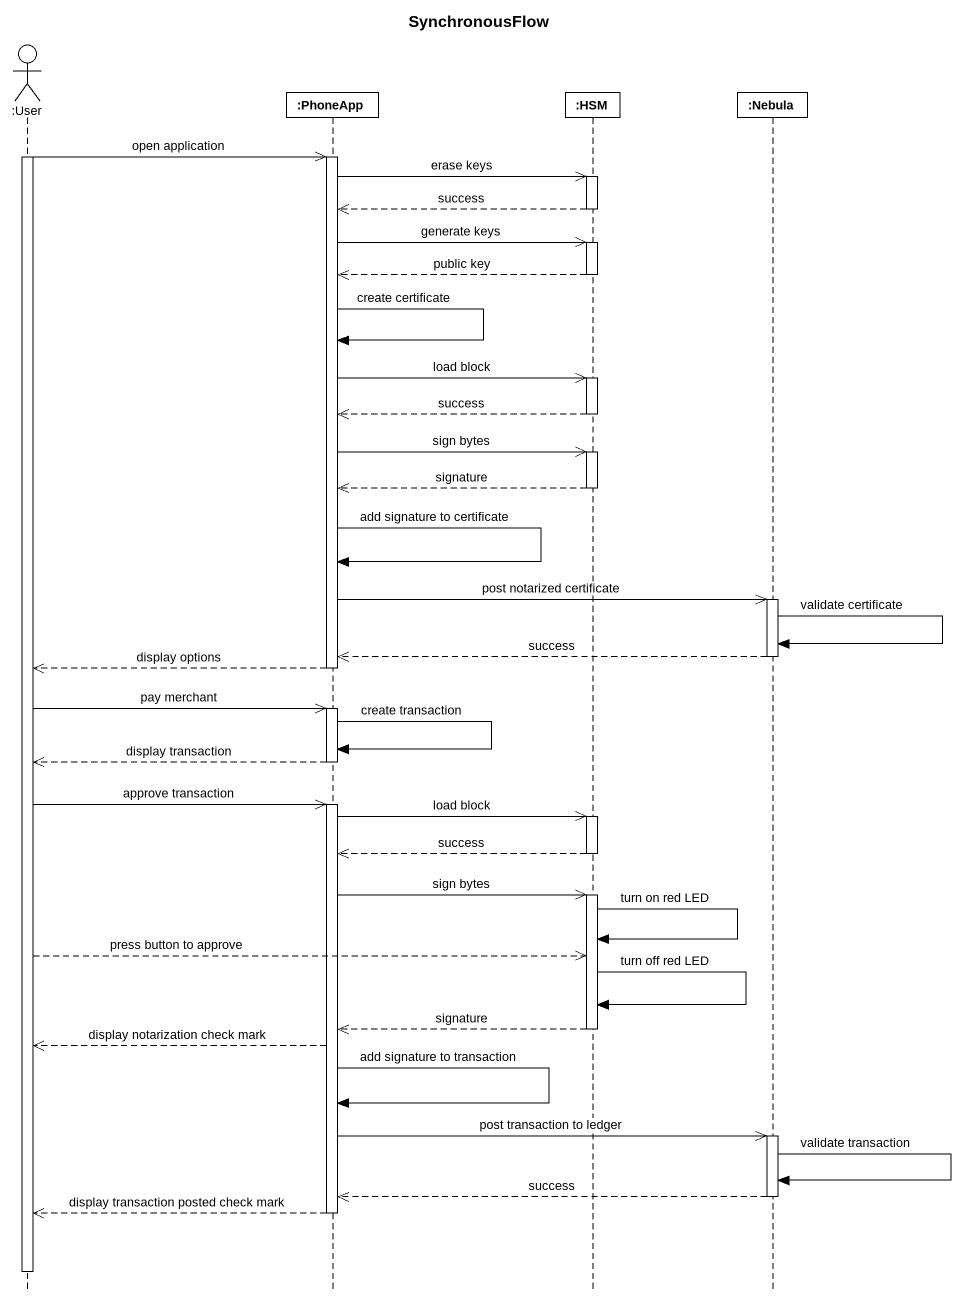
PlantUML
@startuml
title SynchronousFlow
hide footbox
actor ":User" as User
participant ":PhoneApp" as PhoneApp
participant ":HSM" as HSM
participant ":Nebula" as Nebula

activate User
User ->> PhoneApp : open application
activate PhoneApp
PhoneApp ->> HSM : erase keys
activate HSM
HSM -->> PhoneApp : success
deactivate HSM
PhoneApp ->> HSM : generate keys
activate HSM
HSM -->> PhoneApp : public key
deactivate HSM
PhoneApp -> PhoneApp : create certificate
PhoneApp ->> HSM : load block
activate HSM
HSM -->> PhoneApp : success
deactivate HSM
PhoneApp ->> HSM : sign bytes
activate HSM
HSM -->> PhoneApp : signature
deactivate HSM
PhoneApp -> PhoneApp : add signature to certificate
PhoneApp ->> Nebula : post notarized certificate
activate Nebula
Nebula -> Nebula : validate certificate
Nebula -->> PhoneApp : success
deactivate Nebula
PhoneApp -->> User : display options
deactivate PhoneApp
User ->> PhoneApp : pay merchant
activate PhoneApp
PhoneApp -> PhoneApp : create transaction
PhoneApp -->> User : display transaction
deactivate PhoneApp
User ->> PhoneApp : approve transaction
activate PhoneApp
PhoneApp ->> HSM : load block
activate HSM
HSM -->> PhoneApp : success
deactivate HSM
PhoneApp ->> HSM : sign bytes
activate HSM
HSM -> HSM : turn on red LED
User -->> HSM : press button to approve
HSM -> HSM : turn off red LED
HSM -->> PhoneApp : signature
deactivate HSM
PhoneApp -->> User : display notarization check mark
PhoneApp -> PhoneApp : add signature to transaction
PhoneApp ->> Nebula : post transaction to ledger
activate Nebula
Nebula -> Nebula : validate transaction
Nebula -->> PhoneApp : success
deactivate Nebula
PhoneApp -->> User : display transaction posted check mark
deactivate PhoneApp
deactivate User
@enduml
